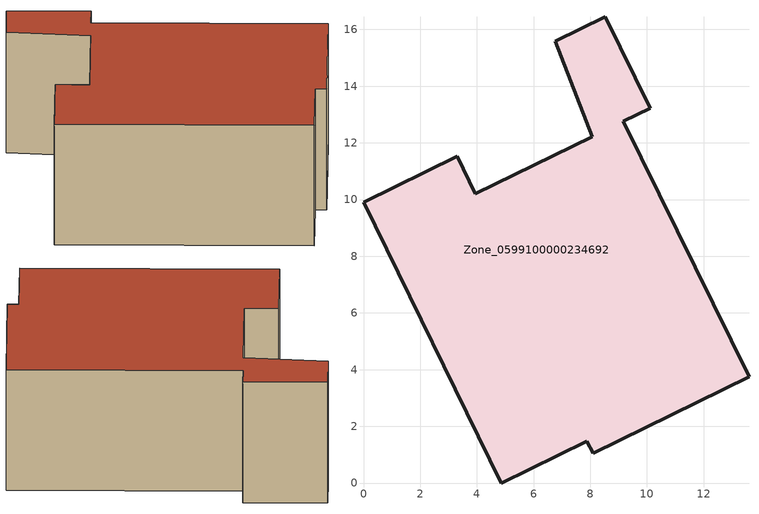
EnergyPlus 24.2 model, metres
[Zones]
Zone_0599100000234692
 floor ground (C_G): 4.85,0 0,9.9 3.31,11.52 3.95,10.2 8.07,12.22 6.77,15.58 8.52,16.44 10.11,13.22 9.17,12.76 13.6,3.74 8.11,1.05 7.88,1.48 z0
 wall outside (C_F): 0,9.9 4.85,0 7.88,1.48 8.11,1.05 13.6,3.74 9.17,12.76 10.11,13.22 8.52,16.44 6.77,15.58 8.07,12.22 3.95,10.2 3.31,11.52 0,9.9 z0:5.73
 roof outside (C_R): 8.52,16.44 6.77,15.58 8.07,12.22 3.95,10.2 3.31,11.52 0,9.9 4.85,0 7.88,1.48 8.11,1.05 13.6,3.74 9.17,12.76 10.11,13.22 z5.73
[BUILDING]
Pand.0599100000234692: North Axis=0; Terrain=City; Loads Convergence Tolerance Value=0.04; Temperature Convergence Tolerance Value=0.4; Solar Distribution=FullExterior; Maximum Number of Warmup Days=25; Minimum Number of Warmup Days=1
[Site:Location]
Rotterdam.The.Hague.AP_ZH_NLD Design_Conditions: Latitude=51.96; Longitude=4.45; Time Zone=1; Elevation=-4.5
[SITE:GROUNDTEMPERATURE:BUILDINGSURFACE]
18, 18, 18, 18, 18, 18, 18, 18, 18, 18, 18, 18
[MATERIAL] Thermal Absorptance=0.9; Solar Absorptance=0.7; Visible Absorptance=0.7
Name | Roughness | Thickness | Conductivity | Density | Specific Heat
G.TC.1965-1974 | MediumSmooth | 0.15 | 0.882353 | 540 | 1210
F.TC.1965-1974 | Rough | 0.3 | 0.697674 | 1920 | 840
R.TC.1965-1974 | MediumRough | 0.2 | 0.232558 | 1500 | 1000
[CONSTRUCTION]
C_G: G.TC.1965-1974
C_F: F.TC.1965-1974
C_R: R.TC.1965-1974
[ZONE]
Zone_0599100000234692: Type=1; Multiplier=1; Ceiling Height=Autocalculate; Volume=Autocalculate; Floor Area=autocalculate; Part of Total Floor Area=Yes
[ZONEINFILTRATION:DESIGNFLOWRATE]
Infil_Zone_0599100000234692: Zone or ZoneList or Space or SpaceList=Zone_0599100000234692; Schedule=AlwaysOn; Design Flow Rate Calculation Method=Flow/Area; Flow Rate per Floor Area=0.003; Constant Term Coefficient=1; Temperature Term Coefficient=0; Velocity Term Coefficient=0; Velocity Squared Term Coefficient=0
[HVACTEMPLATE:ZONE:IDEALLOADSAIRSYSTEM]
Zone_0599100000234692: Maximum Heating Supply Air Temperature=50; Minimum Cooling Supply Air Temperature=13; Maximum Heating Supply Air Humidity Ratio=0.0156; Minimum Cooling Supply Air Humidity Ratio=0.0077; Heating Limit=NoLimit; Cooling Limit=NoLimit; Dehumidification Control Type=ConstantSensibleHeatRatio; Cooling Sensible Heat Ratio=0.7; Dehumidification Setpoint=60; Humidification Control Type=None; Humidification Setpoint=30; Outdoor Air Method=None; Outdoor Air Flow Rate per Person=0.00944; Outdoor Air Flow Rate per Zone Floor Area=0; Outdoor Air Flow Rate per Zone=0; Demand Controlled Ventilation Type=None; Outdoor Air Economizer Type=NoEconomizer; Heat Recovery Type=None; Sensible Heat Recovery Effectiveness=0.7; Latent Heat Recovery Effectiveness=0.65
[ZONECONTROL:THERMOSTAT]
ThermostatControl_Zone_0599100000234692: Zone or ZoneList=Zone_0599100000234692; Control Type Schedule=DualSetpointControlType; Control 1=Thermostat_Zone_0599100000234692; Temperature Difference Between Cutout And Setpoint=0
[THERMOSTATSETPOINT:DUALSETPOINT]
Thermostat_Zone_0599100000234692: Heating Setpoint Temperature Schedule=HeatingSetpoint_Zone_0599100000234692; Cooling Setpoint Temperature Schedule=CoolingSetpoint_Zone_0599100000234692
[SCHEDULE:COMPACT]
HeatingSetpoint_Zone_0599100000234692: Through: 12/31, For: AllDays, Until: 24:00, 21
CoolingSetpoint_Zone_0599100000234692: Through: 12/31, For: AllDays, Until: 24:00, 24
DualSetpointControlType: Through: 12/31, For: AllDays, Until: 24:00, 4
AlwaysOn: Through: 12/31, For: AllDays, Until: 24:00, 1
